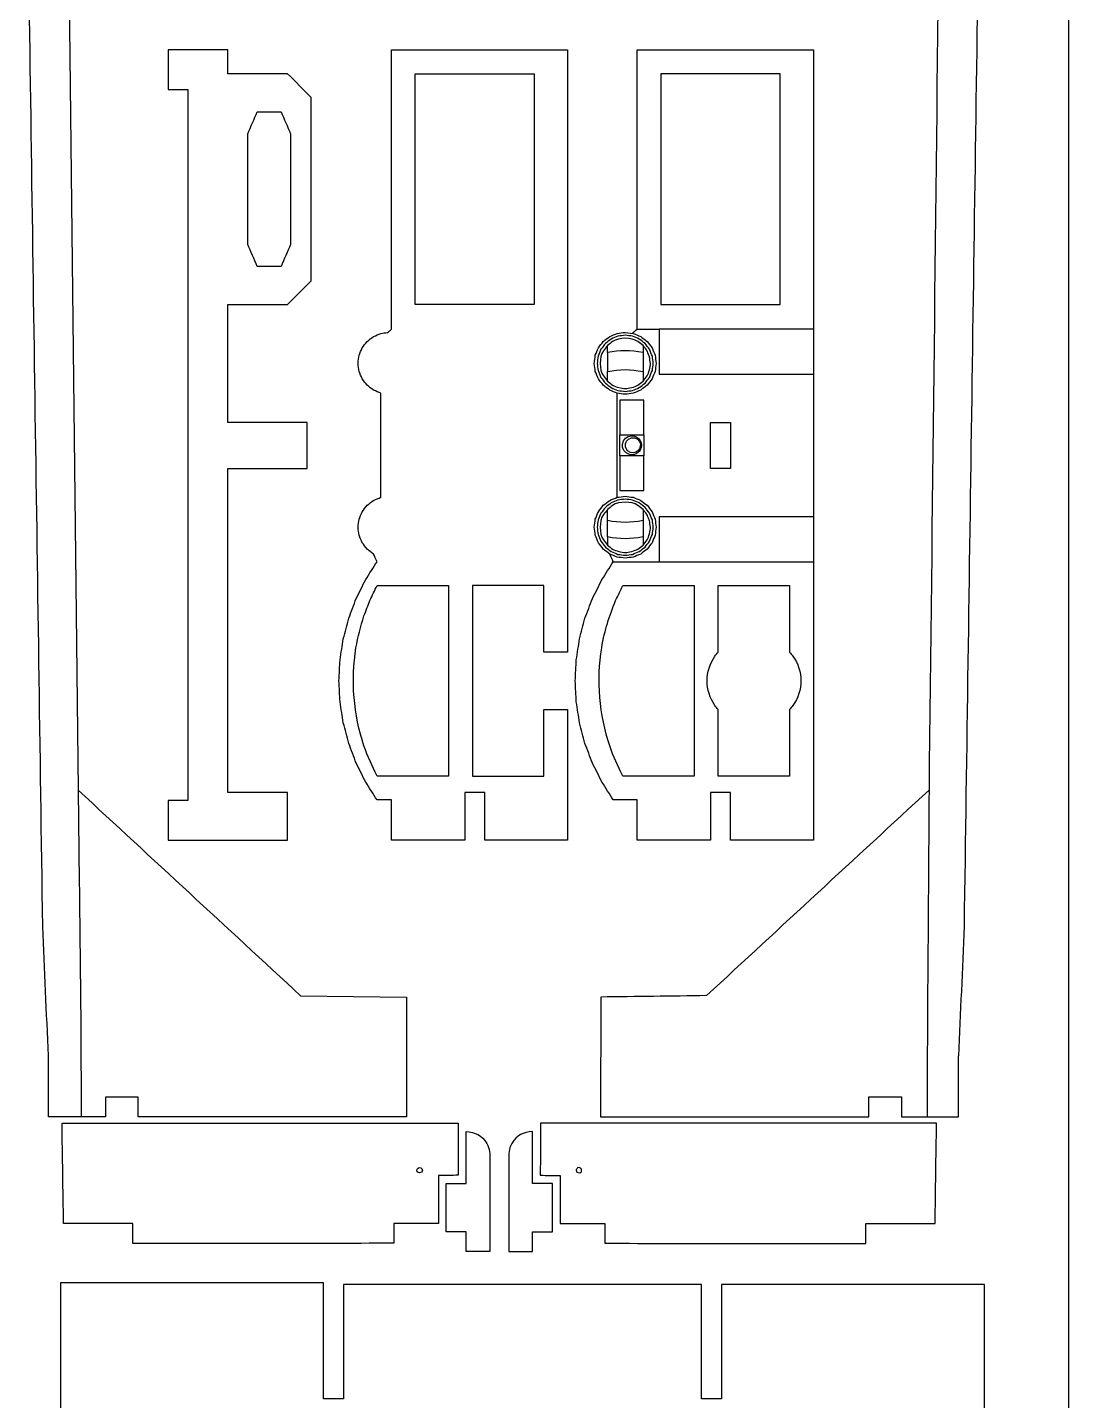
# Model space of a CAD drawing. Extents: x 1449 to 2334, y 110 to 990.
# Drawn here: x 1895.8 to 2029.5, y 260.4 to 436.8 of the extents above; entities that cross this region are included whole.
import ezdxf

# ---------------------------------------------------------------- set-up
doc = ezdxf.new("R2010")
doc.units = 0
doc.layers.get('0').update_dxf_attribs({"linetype": 'CONTINUOUS'})

msp = doc.modelspace()

# ---------------------------------------------------------------- linework, layer by layer
at = {"color": 175}
msp.add_line((2029.477645, 539.85946), (2029.477645, 119.85946), dxfattribs=at)
at = {"color": 3}
for p, q in [((1901.041045, 445.98526), (1902.259145, 338.84226)), ((1996.705045, 433.91866), (1996.705045, 332.40026)), ((1972.535245, 397.63346), (1973.564645, 397.49796)), ((1930.837245, 312.43236), (1944.427545, 312.25396)), ((1944.427545, 312.25396), (1944.452745, 296.85536)), ((1969.386345, 312.26166), (1969.358645, 296.86296)), ((1905.775645, 296.85536), (1898.451845, 296.85536)), ((1948.545745, 289.35476), (1948.554145, 283.18076)), ((1964.176745, 289.35476), (1964.168345, 283.18076))]:
    msp.add_line(p, q, dxfattribs=at)
at = {"color": 1}
for p, q in [((1974.823945, 395.94476), (1974.823945, 391.36746)), ((1970.246545, 371.37246), (1970.246545, 374.89566)), ((1974.823945, 374.89566), (1974.823945, 370.31836))]:
    msp.add_line(p, q, dxfattribs=at)
at = {"color": 3}
for points in [[(1897.715345, 321.33666), (1897.061845, 366.59946), (1896.408445, 411.86216), (1895.754845, 457.12496)], [(2016.098845, 321.34476), (2016.751945, 366.60766), (2017.404945, 411.87066), (2018.058045, 457.13356)], [(2012.771945, 445.99376), (2012.366245, 410.27926), (2011.960645, 374.56496), (2011.554945, 338.85046)], [(1921.496545, 433.91916), (1918.937445, 433.91916), (1916.378345, 433.91916), (1913.819345, 433.91916)], [(1913.819345, 433.91916), (1913.819345, 432.21946), (1913.819345, 430.51976), (1913.819345, 428.82006)], [(1921.496545, 430.85966), (1921.496545, 431.87946), (1921.496545, 432.89936), (1921.496545, 433.91916)], [(1942.498545, 398.03436), (1942.498545, 409.99596), (1942.498545, 421.95756), (1942.498545, 433.91916)], [(1942.498545, 433.91916), (1950.045245, 433.91916), (1957.591845, 433.91916), (1965.138445, 433.91916)], [(1965.138445, 433.91916), (1965.138445, 408.12876), (1965.138445, 382.33846), (1965.138445, 356.54816)], [(1974.064945, 398.03386), (1974.064945, 409.99546), (1974.064945, 421.95706), (1974.064945, 433.91866)], [(1974.064945, 433.91866), (1981.611645, 433.91866), (1989.158345, 433.91866), (1996.705045, 433.91866)], [(1929.145145, 430.85966), (1926.595645, 430.85966), (1924.046045, 430.85966), (1921.496545, 430.85966)], [(1932.204645, 427.80026), (1931.184745, 428.82006), (1930.164945, 429.83986), (1929.145145, 430.85966)], [(1945.558045, 430.85966), (1950.657045, 430.85966), (1955.756145, 430.85966), (1960.855245, 430.85966)], [(1945.558045, 401.20336), (1945.558045, 411.08886), (1945.558045, 420.97426), (1945.558045, 430.85966)], [(1960.855245, 430.85966), (1960.855245, 420.97426), (1960.855245, 411.08886), (1960.855245, 401.20336)], [(1992.421745, 430.85916), (1987.322645, 430.85916), (1982.223545, 430.85916), (1977.124445, 430.85916)], [(1977.124445, 430.85916), (1977.124445, 420.97376), (1977.124445, 411.08836), (1977.124445, 401.20286)], [(1992.421745, 401.20286), (1992.421745, 411.08836), (1992.421745, 420.97376), (1992.421745, 430.85916)], [(1913.819345, 428.82006), (1914.669145, 428.82006), (1915.518945, 428.82006), (1916.368845, 428.82006)], [(1916.368845, 428.82006), (1916.368845, 398.37996), (1916.368845, 367.93996), (1916.368845, 337.49986)], [(1932.204645, 404.26286), (1932.204645, 412.10866), (1932.204645, 419.95446), (1932.204645, 427.80026)], [(1929.145145, 401.20336), (1930.164945, 402.22326), (1931.184745, 403.24306), (1932.204645, 404.26286)], [(1921.496545, 386.04136), (1921.496545, 391.09536), (1921.496545, 396.14936), (1921.496545, 401.20336)], [(1921.496545, 401.20336), (1924.046045, 401.20336), (1926.595645, 401.20336), (1929.145145, 401.20336)], [(1960.855245, 401.20336), (1955.756145, 401.20336), (1950.657045, 401.20336), (1945.558045, 401.20336)], [(1977.124445, 401.20286), (1982.223545, 401.20286), (1987.322645, 401.20286), (1992.421745, 401.20286)], [(1939.380145, 396.46906), (1939.654745, 396.67976), (1939.929245, 396.89036), (1940.203945, 397.10106)], [(1940.203945, 397.10106), (1940.523645, 397.23346), (1940.843445, 397.36606), (1941.163145, 397.49846)], [(1941.163145, 397.49846), (1941.441545, 397.53506), (1941.720045, 397.57176), (1941.998445, 397.60836)], [(1941.998445, 397.60836), (1942.165145, 397.75036), (1942.331845, 397.89236), (1942.498545, 398.03436)], [(1969.722945, 396.46856), (1969.997445, 396.67926), (1970.272045, 396.88986), (1970.546545, 397.10056)], [(1970.546545, 397.10056), (1970.866345, 397.23296), (1971.186145, 397.36556), (1971.505845, 397.49796)], [(1971.505845, 397.49796), (1971.848945, 397.54316), (1972.192145, 397.58826), (1972.535245, 397.63346)], [(1973.453145, 397.51256), (1973.657045, 397.68636), (1973.861045, 397.86016), (1974.064945, 398.03386)], [(1973.564645, 397.49796), (1973.884345, 397.36556), (1974.204145, 397.23296), (1974.523945, 397.10056)], [(1974.523945, 397.10056), (1974.798545, 396.88986), (1975.073045, 396.67926), (1975.347645, 396.46856)], [(1938.350745, 394.68606), (1938.483145, 395.00576), (1938.615645, 395.32556), (1938.748145, 395.64526)], [(1938.748145, 395.64526), (1938.958845, 395.91986), (1939.169445, 396.19446), (1939.380145, 396.46906)], [(1968.693545, 394.68556), (1968.825945, 395.00526), (1968.958345, 395.32506), (1969.090845, 395.64476)], [(1969.090845, 395.64476), (1969.301545, 395.91936), (1969.512245, 396.19396), (1969.722945, 396.46856)], [(1975.347645, 396.46856), (1975.558345, 396.19396), (1975.768945, 395.91936), (1975.979645, 395.64476)], [(1975.979645, 395.64476), (1976.112145, 395.32506), (1976.244645, 395.00526), (1976.377045, 394.68556)], [(1938.215245, 393.65666), (1938.260445, 393.99976), (1938.305545, 394.34286), (1938.350745, 394.68606)], [(1938.350745, 392.62726), (1938.305545, 392.97036), (1938.260445, 393.31346), (1938.215245, 393.65666)], [(1968.557945, 393.65616), (1968.603145, 393.99926), (1968.648345, 394.34236), (1968.693545, 394.68556)], [(1968.693545, 392.62676), (1968.648345, 392.96986), (1968.603145, 393.31296), (1968.557945, 393.65616)], [(1976.377045, 394.68556), (1976.422245, 394.34236), (1976.467345, 393.99926), (1976.512545, 393.65616)], [(1976.512545, 393.65616), (1976.467345, 393.31296), (1976.422245, 392.96986), (1976.377045, 392.62676)], [(1938.748145, 391.66796), (1938.615645, 391.98766), (1938.483145, 392.30746), (1938.350745, 392.62726)], [(1939.380145, 390.84426), (1939.169445, 391.11886), (1938.958845, 391.39336), (1938.748145, 391.66796)], [(1969.090845, 391.66746), (1968.958345, 391.98716), (1968.825945, 392.30696), (1968.693545, 392.62676)], [(1969.722945, 390.84376), (1969.512245, 391.11836), (1969.301545, 391.39286), (1969.090845, 391.66746)], [(1975.979645, 391.66746), (1975.768945, 391.39286), (1975.558345, 391.11836), (1975.347645, 390.84376)], [(1976.377045, 392.62676), (1976.244645, 392.30696), (1976.112145, 391.98716), (1975.979645, 391.66746)], [(1940.203945, 390.21216), (1939.929245, 390.42286), (1939.654745, 390.63346), (1939.380145, 390.84426)], [(1941.163145, 389.81486), (1940.843445, 389.94726), (1940.523645, 390.07976), (1940.203945, 390.21216)], [(1941.163145, 376.44936), (1941.163145, 380.90446), (1941.163145, 385.35966), (1941.163145, 389.81486)], [(1970.546545, 390.21166), (1970.272045, 390.42236), (1969.997445, 390.63296), (1969.722945, 390.84376)], [(1971.505845, 389.81436), (1971.186145, 389.94676), (1970.866345, 390.07926), (1970.546545, 390.21166)], [(1971.505845, 376.44886), (1971.505845, 380.90396), (1971.505845, 385.35916), (1971.505845, 389.81436)], [(1972.535245, 389.67886), (1972.192145, 389.72396), (1971.848945, 389.76916), (1971.505845, 389.81436)], [(1973.564645, 389.81436), (1973.221545, 389.76916), (1972.878345, 389.72396), (1972.535245, 389.67886)], [(1974.523945, 390.21166), (1974.204145, 390.07926), (1973.884345, 389.94676), (1973.564645, 389.81436)], [(1975.347645, 390.84376), (1975.073045, 390.63296), (1974.798545, 390.42236), (1974.523945, 390.21166)], [(1931.694745, 386.04136), (1928.295245, 386.04136), (1924.895945, 386.04136), (1921.496545, 386.04136)], [(1931.694745, 380.16716), (1931.694745, 382.12526), (1931.694745, 384.08326), (1931.694745, 386.04136)], [(1921.496545, 338.51966), (1921.496545, 352.40216), (1921.496545, 366.28466), (1921.496545, 380.16716)], [(1921.496545, 380.16716), (1924.895945, 380.16716), (1928.295245, 380.16716), (1931.694745, 380.16716)], [(1939.380145, 375.41996), (1939.654745, 375.63066), (1939.929245, 375.84126), (1940.203945, 376.05196)], [(1940.203945, 376.05196), (1940.523645, 376.18436), (1940.843445, 376.31686), (1941.163145, 376.44936)], [(1969.722945, 375.41946), (1969.997445, 375.63016), (1970.272045, 375.84076), (1970.546545, 376.05146)], [(1970.546545, 376.05146), (1970.866345, 376.18386), (1971.186145, 376.31636), (1971.505845, 376.44886)], [(1938.350745, 373.63686), (1938.483145, 373.95666), (1938.615645, 374.27646), (1938.748145, 374.59616)], [(1938.748145, 374.59616), (1938.958845, 374.87076), (1939.169445, 375.14526), (1939.380145, 375.41996)], [(1968.693545, 373.63636), (1968.825945, 373.95616), (1968.958345, 374.27596), (1969.090845, 374.59566)], [(1969.090845, 374.59566), (1969.301545, 374.87026), (1969.512245, 375.14476), (1969.722945, 375.41946)], [(1938.215245, 372.60746), (1938.260445, 372.95066), (1938.305545, 373.29376), (1938.350745, 373.63686)], [(1938.350745, 371.57806), (1938.305545, 371.92126), (1938.260445, 372.26436), (1938.215245, 372.60746)], [(1968.557945, 372.60696), (1968.603145, 372.95016), (1968.648345, 373.29326), (1968.693545, 373.63636)], [(1968.693545, 371.57756), (1968.648345, 371.92076), (1968.603145, 372.26386), (1968.557945, 372.60696)], [(1938.748145, 370.61886), (1938.615645, 370.93856), (1938.483145, 371.25836), (1938.350745, 371.57806)], [(1939.380145, 369.79516), (1939.169445, 370.06976), (1938.958845, 370.34436), (1938.748145, 370.61886)], [(1969.090845, 370.61836), (1968.958345, 370.93806), (1968.825945, 371.25786), (1968.693545, 371.57756)], [(1969.722945, 369.79466), (1969.512245, 370.06926), (1969.301545, 370.34386), (1969.090845, 370.61836)], [(1940.203945, 369.16306), (1939.929245, 369.37376), (1939.654745, 369.58446), (1939.380145, 369.79516)], [(1940.662845, 368.17406), (1940.509845, 368.50376), (1940.356845, 368.83336), (1940.203945, 369.16306)], [(1970.546545, 369.16256), (1970.272045, 369.37326), (1969.997445, 369.58396), (1969.722945, 369.79466)], [(1971.005545, 368.17356), (1970.852545, 368.50326), (1970.699545, 368.83286), (1970.546545, 369.16256)], [(1939.200645, 365.88166), (1939.688045, 366.64576), (1940.175445, 367.40996), (1940.662845, 368.17406)], [(1969.543345, 365.88116), (1970.030745, 366.64526), (1970.518145, 367.40946), (1971.005545, 368.17356)], [(1937.982445, 363.45096), (1938.388545, 364.26116), (1938.794545, 365.07136), (1939.200645, 365.88166)], [(1939.741045, 363.20216), (1940.048345, 363.83966), (1940.355545, 364.47716), (1940.662845, 365.11466)], [(1940.662845, 365.11466), (1943.722245, 365.11466), (1946.781745, 365.11466), (1949.841245, 365.11466)], [(1949.841245, 365.11466), (1949.841245, 356.95606), (1949.841245, 348.79746), (1949.841245, 340.63886)], [(1962.079045, 365.11466), (1959.019545, 365.11466), (1955.960145, 365.11466), (1952.900645, 365.11466)], [(1952.900645, 365.11466), (1952.900645, 356.95606), (1952.900645, 348.79746), (1952.900645, 340.63886)], [(1962.079045, 356.54816), (1962.079045, 359.40366), (1962.079045, 362.25906), (1962.079045, 365.11466)], [(1968.325145, 363.45046), (1968.731245, 364.26066), (1969.137245, 365.07086), (1969.543345, 365.88116)], [(1971.307545, 363.20166), (1971.614745, 363.83916), (1971.922145, 364.47666), (1972.229345, 365.11416)], [(1972.229345, 365.11416), (1975.288845, 365.11416), (1978.348245, 365.11416), (1981.407745, 365.11416)], [(1981.407745, 365.11416), (1981.407745, 356.95556), (1981.407745, 348.79696), (1981.407745, 340.63836)], [(1984.467145, 356.54766), (1984.467145, 359.40316), (1984.467145, 362.25856), (1984.467145, 365.11416)], [(1984.467145, 365.11416), (1987.526645, 365.11416), (1990.586145, 365.11416), (1993.645545, 365.11416)], [(1993.645545, 365.11416), (1993.645545, 362.25856), (1993.645545, 359.40316), (1993.645545, 356.54766)], [(1937.021345, 360.90746), (1937.341645, 361.75526), (1937.662145, 362.60316), (1937.982445, 363.45096)], [(1967.364045, 360.90696), (1967.684345, 361.75476), (1968.004845, 362.60266), (1968.325145, 363.45046)], [(1938.978345, 361.22086), (1939.232645, 361.88126), (1939.486845, 362.54176), (1939.741045, 363.20216)], [(1969.515945, 357.10456), (1969.926345, 359.59456), (1970.460245, 361.00046), (1971.307545, 363.20166)], [(1936.327245, 358.27856), (1936.558645, 359.15476), (1936.790045, 360.03116), (1937.021345, 360.90746)], [(1937.949445, 357.10506), (1938.194145, 358.59096), (1938.561045, 359.80036), (1938.978345, 361.22086)], [(1966.670045, 358.27806), (1966.901345, 359.15426), (1967.132645, 360.03066), (1967.364045, 360.90696)], [(1935.907945, 355.59216), (1936.047745, 356.48756), (1936.187545, 357.38306), (1936.327245, 358.27856)], [(1966.250645, 355.59166), (1966.390445, 356.48706), (1966.530245, 357.38256), (1966.670045, 358.27806)], [(1938.978345, 344.53266), (1937.641245, 348.47926), (1937.272045, 352.99346), (1937.949445, 357.10506)], [(1965.138445, 356.54816), (1964.118645, 356.54816), (1963.098845, 356.54816), (1962.079045, 356.54816)], [(1970.544845, 344.53216), (1969.207945, 348.47906), (1968.838245, 352.99276), (1969.515945, 357.10456)], [(1984.046945, 356.02466), (1984.187045, 356.19896), (1984.327045, 356.37336), (1984.467145, 356.54766)], [(1993.645545, 356.54766), (1993.790045, 356.37526), (1993.934545, 356.20286), (1994.078945, 356.03046)], [(1935.767645, 352.87676), (1935.814345, 353.78186), (1935.861245, 354.68696), (1935.907945, 355.59216)], [(1966.110345, 352.87626), (1966.157045, 353.78136), (1966.203945, 354.68646), (1966.250645, 355.59166)], [(1984.046945, 349.72776), (1982.725545, 351.59646), (1982.725645, 354.15606), (1984.046945, 356.02466)], [(1994.078945, 356.03046), (1995.445945, 354.17146), (1995.445945, 351.58106), (1994.078945, 349.72196)], [(1935.907945, 350.16136), (1935.861245, 351.06646), (1935.814345, 351.97166), (1935.767645, 352.87676)], [(1966.250645, 350.16086), (1966.203945, 351.06596), (1966.157045, 351.97116), (1966.110345, 352.87626)], [(1936.327245, 347.47496), (1936.187545, 348.37036), (1936.047745, 349.26596), (1935.907945, 350.16136)], [(1962.079045, 340.63886), (1962.079045, 343.49436), (1962.079045, 346.34986), (1962.079045, 349.20536)], [(1962.079045, 349.20536), (1963.098845, 349.20536), (1964.118645, 349.20536), (1965.138445, 349.20536)], [(1965.138445, 349.20536), (1965.138445, 343.60386), (1965.138445, 338.00226), (1965.138445, 332.40076)], [(1966.670045, 347.47446), (1966.530245, 348.36986), (1966.390445, 349.26546), (1966.250645, 350.16086)], [(1984.467145, 349.20486), (1984.327045, 349.37916), (1984.187045, 349.55346), (1984.046945, 349.72776)], [(1984.467145, 340.63836), (1984.467145, 343.49386), (1984.467145, 346.34936), (1984.467145, 349.20486)], [(1994.078945, 349.72196), (1993.934545, 349.54966), (1993.790045, 349.37726), (1993.645545, 349.20486)], [(1993.645545, 349.20486), (1993.645545, 346.34936), (1993.645545, 343.49386), (1993.645545, 340.63836)], [(1937.021345, 344.84606), (1936.790045, 345.72236), (1936.558645, 346.59866), (1936.327245, 347.47496)], [(1967.364045, 344.84556), (1967.132645, 345.72186), (1966.901345, 346.59816), (1966.670045, 347.47446)], [(1937.982445, 342.30266), (1937.662145, 343.15046), (1937.341645, 343.99826), (1937.021345, 344.84606)], [(1940.662845, 340.63886), (1940.019545, 341.97346), (1939.461845, 343.10546), (1938.978345, 344.53266)], [(1968.325145, 342.30216), (1968.004845, 343.14996), (1967.684345, 343.99776), (1967.364045, 344.84556)], [(1972.229345, 340.63836), (1971.585945, 341.97336), (1971.028545, 343.10416), (1970.544845, 344.53216)], [(1939.200645, 339.87176), (1938.794545, 340.68206), (1938.388545, 341.49236), (1937.982445, 342.30266)], [(1969.543345, 339.87126), (1969.137245, 340.68156), (1968.731245, 341.49186), (1968.325145, 342.30216)], [(1949.841245, 340.63886), (1946.781745, 340.63886), (1943.722245, 340.63886), (1940.662845, 340.63886)], [(1952.900645, 340.63886), (1955.960145, 340.63886), (1959.019545, 340.63886), (1962.079045, 340.63886)], [(1981.407745, 340.63836), (1978.348245, 340.63836), (1975.288845, 340.63836), (1972.229345, 340.63836)], [(1993.645545, 340.63836), (1990.586145, 340.63836), (1987.526645, 340.63836), (1984.467145, 340.63836)], [(1902.259145, 338.84226), (1911.785145, 330.03896), (1921.311245, 321.23576), (1930.837245, 312.43236)], [(1940.662845, 337.57936), (1940.175445, 338.34346), (1939.688045, 339.10766), (1939.200645, 339.87176)], [(1971.005545, 337.57886), (1970.518145, 338.34296), (1970.030745, 339.10716), (1969.543345, 339.87126)], [(2011.554945, 338.85046), (2002.028945, 330.04706), (1992.502845, 321.24366), (1982.976745, 312.44016)], [(1916.368845, 337.49986), (1915.518945, 337.49986), (1914.669145, 337.49986), (1913.819345, 337.49986)], [(1913.819345, 337.49986), (1913.819345, 335.80016), (1913.819345, 334.10046), (1913.819345, 332.40076)], [(1929.145145, 338.51966), (1926.595645, 338.51966), (1924.046045, 338.51966), (1921.496545, 338.51966)], [(1929.145145, 332.40076), (1929.145145, 334.44036), (1929.145145, 336.48006), (1929.145145, 338.51966)], [(1942.498545, 337.57936), (1941.886645, 337.57936), (1941.274745, 337.57936), (1940.662845, 337.57936)], [(1942.498545, 332.40076), (1942.498545, 334.12696), (1942.498545, 335.85316), (1942.498545, 337.57936)], [(1954.481345, 338.51966), (1953.631445, 338.51966), (1952.781745, 338.51966), (1951.931845, 338.51966)], [(1951.931845, 338.51966), (1951.931845, 336.48006), (1951.931845, 334.44036), (1951.931845, 332.40076)], [(1954.481345, 332.40076), (1954.481345, 334.44036), (1954.481345, 336.48006), (1954.481345, 338.51966)], [(1974.064945, 337.57886), (1973.045145, 337.57886), (1972.025345, 337.57886), (1971.005545, 337.57886)], [(1974.064945, 332.40026), (1974.064945, 334.12646), (1974.064945, 335.85266), (1974.064945, 337.57886)], [(1986.047845, 338.51916), (1985.198045, 338.51916), (1984.348245, 338.51916), (1983.498345, 338.51916)], [(1983.498345, 338.51916), (1983.498345, 336.47956), (1983.498345, 334.43986), (1983.498345, 332.40026)], [(1986.047845, 332.40026), (1986.047845, 334.43986), (1986.047845, 336.47956), (1986.047845, 338.51916)], [(1913.819345, 332.40076), (1918.927845, 332.40076), (1924.036545, 332.40076), (1929.145145, 332.40076)], [(1951.931845, 332.40076), (1948.787445, 332.40076), (1945.642945, 332.40076), (1942.498545, 332.40076)], [(1965.138445, 332.40076), (1961.586145, 332.40076), (1958.033745, 332.40076), (1954.481345, 332.40076)], [(1983.498345, 332.40026), (1980.353945, 332.40026), (1977.209445, 332.40026), (1974.064945, 332.40026)], [(1996.705045, 332.40026), (1993.152645, 332.40026), (1989.600245, 332.40026), (1986.047845, 332.40026)], [(1898.451845, 304.69606), (1898.206345, 310.24286), (1897.960945, 315.78976), (1897.715345, 321.33666)], [(2015.402445, 304.70436), (2015.634545, 310.25116), (2015.866745, 315.79796), (2016.098845, 321.34476)], [(1982.976745, 312.44016), (1978.446645, 312.38076), (1973.916545, 312.32116), (1969.386345, 312.26166)], [(1898.451845, 296.85536), (1898.451845, 299.46886), (1898.451845, 302.08256), (1898.451845, 304.69606)], [(2015.359845, 296.86356), (2015.359845, 299.47716), (2015.359745, 302.09066), (2015.359745, 304.70436)], [(2015.359745, 304.70436), (2015.373945, 304.70436), (2015.388245, 304.70436), (2015.402445, 304.70436)], [(1909.966945, 299.40486), (1908.569845, 299.40486), (1907.172845, 299.40486), (1905.775645, 299.40486)], [(1905.775645, 299.40486), (1905.775645, 298.55506), (1905.775645, 297.70526), (1905.775645, 296.85536)], [(1909.966945, 296.85536), (1909.966945, 297.70526), (1909.966945, 298.55506), (1909.966945, 299.40486)], [(2003.841145, 299.42636), (2005.239145, 299.42636), (2006.637045, 299.42646), (2008.035145, 299.42646)], [(2003.841245, 296.87686), (2003.841245, 297.72666), (2003.841145, 298.57656), (2003.841145, 299.42636)], [(2008.035145, 299.42646), (2008.035145, 298.57656), (2008.035145, 297.72676), (2008.035145, 296.87686)], [(1944.452745, 296.85536), (1932.957445, 296.85536), (1921.462245, 296.85536), (1909.966945, 296.85536)], [(1969.358645, 296.86296), (1980.852845, 296.86756), (1992.347045, 296.87226), (2003.841245, 296.87686)], [(2008.035145, 296.87686), (2009.125245, 296.87236), (2010.215445, 296.86796), (2011.305545, 296.86346)], [(2011.305545, 296.86346), (2012.657045, 296.86346), (2014.008445, 296.86356), (2015.359845, 296.86356)], [(1900.197745, 296.06266), (1917.154745, 296.06756), (1934.111845, 296.07236), (1951.068845, 296.07726)], [(1900.388045, 283.16976), (1900.324545, 287.46746), (1900.261245, 291.76506), (1900.197745, 296.06266)], [(1951.068845, 296.07726), (1951.077645, 293.83976), (1951.086445, 291.60226), (1951.095245, 289.36476)], [(1952.095545, 288.29826), (1952.095545, 290.53166), (1952.095545, 292.76496), (1952.095545, 294.99836)], [(1952.095545, 294.99836), (1953.225445, 294.92466), (1954.159345, 294.48256), (1954.745045, 293.46856)], [(1960.626945, 294.99836), (1959.497045, 294.92466), (1958.563145, 294.48256), (1957.977445, 293.46856)], [(1960.626945, 288.29826), (1960.626945, 290.53166), (1960.626945, 292.76496), (1960.626945, 294.99836)], [(1961.653645, 296.07726), (1961.644845, 293.83976), (1961.636045, 291.60226), (1961.627245, 289.36476)], [(2012.524745, 296.06266), (1995.567745, 296.06756), (1978.610645, 296.07236), (1961.653645, 296.07726)], [(2012.334445, 283.16976), (2012.397945, 287.46746), (2012.461245, 291.76506), (2012.524745, 296.06266)], [(1954.745045, 293.46856), (1955.193145, 292.69286), (1955.127345, 292.13866), (1955.154945, 291.29446)], [(1957.977445, 293.46856), (1957.529345, 292.69286), (1957.595145, 292.13866), (1957.567545, 291.29446)], [(1955.154945, 291.29446), (1955.154945, 287.38426), (1955.154945, 283.47426), (1955.154945, 279.56406)], [(1957.567545, 291.29446), (1957.567545, 287.38426), (1957.567545, 283.47426), (1957.567545, 279.56406)], [(1951.095245, 289.36476), (1950.245345, 289.36146), (1949.395545, 289.35806), (1948.545745, 289.35476)], [(1961.627245, 289.36476), (1962.477145, 289.36146), (1963.326945, 289.35806), (1964.176745, 289.35476)], [(1949.545945, 282.11486), (1949.545945, 284.17606), (1949.545945, 286.23706), (1949.545945, 288.29826)], [(1949.545945, 288.29826), (1950.395845, 288.29826), (1951.245645, 288.29826), (1952.095545, 288.29826)], [(1963.176545, 288.29826), (1962.326645, 288.29826), (1961.476845, 288.29826), (1960.626945, 288.29826)], [(1963.176545, 282.11486), (1963.176545, 284.17606), (1963.176545, 286.23706), (1963.176545, 288.29826)], [(1909.271045, 283.16946), (1906.309945, 283.16956), (1903.349045, 283.16966), (1900.388045, 283.16976)], [(1909.271545, 280.61976), (1909.271345, 281.46966), (1909.271145, 282.31966), (1909.271045, 283.16946)], [(1948.554145, 283.18076), (1946.636745, 283.18026), (1944.719345, 283.17976), (1942.801945, 283.17916)], [(1942.801945, 283.17916), (1942.802145, 282.32926), (1942.802345, 281.47946), (1942.802545, 280.62956)], [(1964.168345, 283.18076), (1966.085745, 283.18026), (1968.003145, 283.17976), (1969.920545, 283.17916)], [(1969.920545, 283.17916), (1969.920345, 282.32926), (1969.920145, 281.47946), (1969.919945, 280.62956)], [(2003.450945, 280.61976), (2003.451145, 281.46966), (2003.451345, 282.31966), (2003.451445, 283.16946)], [(2003.451445, 283.16946), (2006.412545, 283.16956), (2009.373445, 283.16966), (2012.334445, 283.16976)], [(1942.802545, 280.62956), (1931.625545, 280.62626), (1920.448545, 280.62306), (1909.271545, 280.61976)], [(1952.095545, 282.11486), (1951.245645, 282.11486), (1950.395845, 282.11486), (1949.545945, 282.11486)], [(1952.095545, 279.56406), (1952.095545, 280.41436), (1952.095545, 281.26466), (1952.095545, 282.11486)], [(1960.626945, 279.56406), (1960.626945, 280.41436), (1960.626945, 281.26466), (1960.626945, 282.11486)], [(1960.626945, 282.11486), (1961.476845, 282.11486), (1962.326645, 282.11486), (1963.176545, 282.11486)], [(1969.919945, 280.62956), (1981.096945, 280.62626), (1992.273945, 280.62306), (2003.450945, 280.61976)], [(1955.154945, 279.56406), (1954.135145, 279.56406), (1953.115345, 279.56406), (1952.095545, 279.56406)], [(1957.567545, 279.56406), (1958.587345, 279.56406), (1959.607145, 279.56406), (1960.626945, 279.56406)], [(1933.798045, 275.56406), (1922.530445, 275.56406), (1911.262645, 275.56396), (1899.995045, 275.56396)], [(1899.995045, 275.56396), (1899.995045, 270.20156), (1899.995045, 264.83906), (1899.995045, 259.47666)], [(1933.798145, 260.63546), (1933.798145, 265.61166), (1933.798045, 270.58786), (1933.798045, 275.56406)], [(1982.348245, 275.36016), (1967.015145, 275.36016), (1951.682045, 275.36006), (1936.348945, 275.36006)], [(1936.348945, 275.36006), (1936.348945, 270.45186), (1936.349045, 265.54366), (1936.349045, 260.63546)], [(1982.348345, 260.63556), (1982.348345, 265.54376), (1982.348245, 270.45196), (1982.348245, 275.36016)], [(2018.702145, 275.36026), (2007.434445, 275.36026), (1996.166745, 275.36026), (1984.899145, 275.36026)], [(1984.899145, 275.36026), (1984.899145, 270.45206), (1984.899245, 265.54376), (1984.899245, 260.63556)], [(2018.702245, 259.47686), (2018.702245, 264.77126), (2018.702145, 270.06576), (2018.702145, 275.36026)], [(1936.349045, 260.63546), (1935.498745, 260.63546), (1934.648445, 260.63546), (1933.798145, 260.63546)], [(1984.899245, 260.63556), (1984.048845, 260.63556), (1983.198645, 260.63556), (1982.348345, 260.63556)]]:
    msp.add_open_spline(points, degree=3, dxfattribs=at)
at = {"color": 250}
for points in [[(1924.046045, 423.12656), (1924.454045, 424.07246), (1924.861945, 425.01856), (1925.269845, 425.96456)], [(1925.269845, 425.96456), (1926.289745, 425.96456), (1927.309545, 425.96456), (1928.329345, 425.96456)], [(1928.329345, 425.96456), (1928.737245, 425.01856), (1929.145145, 424.07246), (1929.553145, 423.12656)], [(1924.046045, 408.93656), (1924.046045, 413.66656), (1924.046045, 418.39646), (1924.046045, 423.12656)], [(1929.553145, 423.12656), (1929.553145, 418.39646), (1929.553145, 413.66656), (1929.553145, 408.93656)], [(1925.269845, 406.09856), (1924.861945, 407.04456), (1924.454045, 407.99056), (1924.046045, 408.93656)], [(1929.553145, 408.93656), (1929.145145, 407.99056), (1928.737245, 407.04456), (1928.329345, 406.09856)], [(1928.329345, 406.09856), (1927.309545, 406.09856), (1926.289745, 406.09856), (1925.269845, 406.09856)], [(1983.498345, 380.16666), (1983.498345, 382.12476), (1983.498345, 384.08276), (1983.498345, 386.04086)], [(1983.498345, 386.04086), (1984.348245, 386.04086), (1985.198045, 386.04086), (1986.047845, 386.04086)], [(1986.047845, 386.04086), (1986.047845, 384.08276), (1986.047845, 382.12476), (1986.047845, 380.16666)], [(1986.047845, 380.16666), (1985.198045, 380.16666), (1984.348245, 380.16666), (1983.498345, 380.16666)]]:
    msp.add_open_spline(points, degree=3, dxfattribs=at)
at = {"color": 1}
for points in [[(1971.601645, 397.14026), (1971.311645, 397.02016), (1971.021745, 396.89996), (1970.731845, 396.77986)], [(1974.153645, 396.45926), (1973.325845, 397.01246), (1971.744745, 397.01236), (1970.916945, 396.45926)], [(1972.535245, 397.26306), (1972.224045, 397.22216), (1971.912845, 397.18116), (1971.601645, 397.14026)], [(1973.468845, 397.14026), (1973.157645, 397.18116), (1972.846445, 397.22216), (1972.535245, 397.26306)], [(1974.338745, 396.77986), (1974.048745, 396.89996), (1973.758845, 397.02016), (1973.468845, 397.14026)], [(1974.064945, 398.03386), (1975.003245, 398.03386), (1975.941445, 398.03386), (1976.879745, 398.03386)], [(1996.705045, 398.03386), (1990.096645, 398.03386), (1983.488145, 398.03386), (1976.879745, 398.03386)], [(1976.879745, 398.03386), (1976.879745, 396.11666), (1976.879745, 394.19936), (1976.879745, 392.28216)], [(1969.411545, 395.45966), (1969.291345, 395.16966), (1969.171345, 394.87966), (1969.051245, 394.58966)], [(1969.732245, 395.27446), (1969.179045, 394.44656), (1969.179045, 392.86576), (1969.732245, 392.03776)], [(1969.984745, 396.20666), (1969.793645, 395.95766), (1969.602645, 395.70866), (1969.411545, 395.45966)], [(1970.246545, 395.94476), (1970.075045, 395.72136), (1969.903745, 395.49786), (1969.732245, 395.27446)], [(1970.731845, 396.77986), (1970.482745, 396.58876), (1970.233745, 396.39776), (1969.984745, 396.20666)], [(1970.916945, 396.45926), (1970.693445, 396.28776), (1970.470045, 396.11626), (1970.246545, 395.94476)], [(1970.246545, 395.03466), (1970.246545, 395.33796), (1970.246545, 395.64146), (1970.246545, 395.94476)], [(1974.823945, 395.03466), (1973.165345, 395.36276), (1971.905145, 395.36276), (1970.246545, 395.03466)], [(1974.823945, 395.94476), (1974.600445, 396.11626), (1974.377145, 396.28776), (1974.153645, 396.45926)], [(1975.085745, 396.20666), (1974.836745, 396.39776), (1974.587845, 396.58876), (1974.338745, 396.77986)], [(1975.661645, 394.49376), (1975.263645, 395.45516), (1975.457145, 395.11956), (1974.823945, 395.94476)], [(1975.658945, 395.45966), (1975.467845, 395.70866), (1975.276845, 395.95766), (1975.085745, 396.20666)], [(1976.019345, 394.58966), (1975.899245, 394.87966), (1975.779145, 395.16966), (1975.658945, 395.45966)], [(1969.051245, 394.58966), (1969.010245, 394.27846), (1968.969245, 393.96736), (1968.928245, 393.65616)], [(1968.928245, 393.65616), (1968.969245, 393.34486), (1969.010245, 393.03376), (1969.051245, 392.72256)], [(1970.246545, 395.03466), (1970.246545, 394.22446), (1970.246545, 393.41436), (1970.246545, 392.60416)], [(1975.338345, 392.03776), (1975.577745, 392.45256), (1975.771945, 393.17726), (1975.771945, 393.65616)], [(1975.771945, 393.65616), (1975.735145, 393.93536), (1975.698445, 394.21456), (1975.661645, 394.49376)], [(1976.142245, 393.65616), (1976.101245, 393.96736), (1976.060345, 394.27846), (1976.019345, 394.58966)], [(1976.019345, 392.72256), (1976.060345, 393.03376), (1976.101245, 393.34486), (1976.142245, 393.65616)], [(1969.051245, 392.72256), (1969.171345, 392.43256), (1969.291345, 392.14256), (1969.411545, 391.85256)], [(1969.411545, 391.85256), (1969.602645, 391.60356), (1969.793645, 391.35466), (1969.984745, 391.10556)], [(1969.732245, 392.03776), (1969.903745, 391.81436), (1970.075045, 391.59086), (1970.246545, 391.36746)], [(1970.246545, 392.60416), (1971.904645, 392.93216), (1973.165845, 392.93216), (1974.823945, 392.60416)], [(1970.246545, 391.36746), (1970.246545, 391.77966), (1970.246545, 392.19196), (1970.246545, 392.60416)], [(1974.823945, 391.36746), (1974.995345, 391.59086), (1975.166845, 391.81436), (1975.338345, 392.03776)], [(1975.085745, 391.10556), (1975.276845, 391.35466), (1975.467845, 391.60356), (1975.658945, 391.85256)], [(1975.658945, 391.85256), (1975.779145, 392.14256), (1975.899245, 392.43256), (1976.019345, 392.72256)], [(1976.879745, 392.28216), (1983.488145, 392.28216), (1990.096645, 392.28216), (1996.705045, 392.28216)], [(1969.984745, 391.10556), (1970.233745, 390.91446), (1970.482745, 390.72346), (1970.731845, 390.53236)], [(1970.246545, 391.36746), (1970.470045, 391.19596), (1970.693445, 391.02446), (1970.916945, 390.85306)], [(1970.731845, 390.53236), (1971.021745, 390.41226), (1971.311645, 390.29216), (1971.601645, 390.17196)], [(1970.916945, 390.85306), (1971.331645, 390.61356), (1972.056345, 390.41936), (1972.535245, 390.41936)], [(1971.601645, 390.17196), (1971.912845, 390.13106), (1972.224045, 390.09006), (1972.535245, 390.04916)], [(1972.535245, 390.41936), (1972.998945, 390.41936), (1973.752545, 390.62266), (1974.153645, 390.85306)], [(1972.535245, 390.04916), (1972.846445, 390.09006), (1973.157645, 390.13106), (1973.468845, 390.17196)], [(1973.468845, 390.17196), (1973.758845, 390.29216), (1974.048745, 390.41226), (1974.338745, 390.53236)], [(1974.153645, 390.85306), (1974.377145, 391.02446), (1974.600445, 391.19596), (1974.823945, 391.36746)], [(1974.338745, 390.53236), (1974.587845, 390.72346), (1974.836745, 390.91446), (1975.085745, 391.10556)], [(1974.921645, 388.94296), (1973.901845, 388.94296), (1972.881945, 388.94296), (1971.862145, 388.94296)], [(1971.862145, 388.94296), (1971.862145, 387.45456), (1971.862145, 385.96616), (1971.862145, 384.47776)], [(1974.921645, 384.47776), (1974.921645, 385.96616), (1974.921645, 387.45456), (1974.921645, 388.94296)], [(1972.821945, 382.43926), (1971.829345, 383.73286), (1973.714645, 384.74236), (1974.362145, 383.62106)], [(1971.862145, 381.78536), (1971.862145, 382.68276), (1971.862145, 383.58036), (1971.862145, 384.47776)], [(1971.862145, 384.47776), (1972.881945, 384.47776), (1973.901845, 384.47776), (1974.921645, 384.47776)], [(1974.921645, 384.47776), (1974.921645, 383.58036), (1974.921645, 382.68276), (1974.921645, 381.78536)], [(1973.075145, 381.94946), (1971.715345, 382.31406), (1971.984245, 384.35536), (1973.391945, 384.35536)], [(1974.362145, 383.62106), (1974.837445, 382.79806), (1973.895345, 381.61556), (1972.821945, 382.43926)], [(1973.391945, 384.35536), (1974.318145, 384.35536), (1974.914745, 383.32186), (1974.451745, 382.51966)], [(1971.862145, 381.78536), (1971.862145, 380.29696), (1971.862145, 378.80856), (1971.862145, 377.32016)], [(1974.921645, 381.78536), (1973.901845, 381.78536), (1972.881945, 381.78536), (1971.862145, 381.78536)], [(1974.257245, 382.26616), (1973.911945, 382.00146), (1973.560845, 381.81916), (1973.075145, 381.94946)], [(1974.451745, 382.51966), (1974.386945, 382.43516), (1974.322045, 382.35066), (1974.257245, 382.26616)], [(1974.921645, 377.32016), (1974.921645, 378.80856), (1974.921645, 380.29696), (1974.921645, 381.78536)], [(1970.731845, 375.73076), (1970.482745, 375.53966), (1970.233745, 375.34866), (1969.984745, 375.15756)], [(1971.601645, 376.09116), (1971.311645, 375.97096), (1971.021745, 375.85086), (1970.731845, 375.73076)], [(1974.153645, 375.41006), (1973.325845, 375.96336), (1971.744745, 375.96326), (1970.916945, 375.41006)], [(1971.505845, 376.44886), (1971.848945, 376.49406), (1972.192145, 376.53916), (1972.535245, 376.58436)], [(1972.535245, 376.21396), (1972.224045, 376.17306), (1971.912845, 376.13206), (1971.601645, 376.09116)], [(1971.862145, 377.32016), (1972.881945, 377.32016), (1973.901845, 377.32016), (1974.921645, 377.32016)], [(1972.535245, 376.58436), (1972.878345, 376.53916), (1973.221545, 376.49406), (1973.564645, 376.44886)], [(1973.468845, 376.09116), (1973.157645, 376.13206), (1972.846445, 376.17306), (1972.535245, 376.21396)], [(1974.338745, 375.73076), (1974.048745, 375.85086), (1973.758845, 375.97096), (1973.468845, 376.09116)], [(1973.564645, 376.44886), (1973.884345, 376.31636), (1974.204145, 376.18386), (1974.523945, 376.05146)], [(1975.085745, 375.15756), (1974.836745, 375.34866), (1974.587845, 375.53966), (1974.338745, 375.73076)], [(1974.523945, 376.05146), (1974.798545, 375.84076), (1975.073045, 375.63016), (1975.347645, 375.41946)], [(1969.411545, 374.41056), (1969.291345, 374.12056), (1969.171345, 373.83056), (1969.051245, 373.54056)], [(1969.732245, 374.22546), (1969.179045, 373.39746), (1969.178945, 371.81656), (1969.732245, 370.98866)], [(1969.984745, 375.15756), (1969.793645, 374.90856), (1969.602645, 374.65956), (1969.411545, 374.41056)], [(1970.246545, 374.89566), (1970.075045, 374.67226), (1969.903745, 374.44886), (1969.732245, 374.22546)], [(1970.916945, 375.41006), (1970.693445, 375.23866), (1970.470045, 375.06716), (1970.246545, 374.89566)], [(1974.823945, 374.89566), (1974.600445, 375.06716), (1974.377145, 375.23866), (1974.153645, 375.41006)], [(1975.661645, 373.44476), (1975.263545, 374.40656), (1975.457345, 374.07026), (1974.823945, 374.89566)], [(1975.658945, 374.41056), (1975.467845, 374.65956), (1975.276845, 374.90856), (1975.085745, 375.15756)], [(1975.347645, 375.41946), (1975.558345, 375.14476), (1975.768945, 374.87026), (1975.979645, 374.59566)], [(1976.019345, 373.54056), (1975.899245, 373.83056), (1975.779145, 374.12056), (1975.658945, 374.41056)], [(1975.979645, 374.59566), (1976.112145, 374.27596), (1976.244645, 373.95616), (1976.377045, 373.63636)], [(1996.705045, 373.92526), (1990.096645, 373.92526), (1983.488145, 373.92526), (1976.879745, 373.92526)], [(1976.879745, 373.92526), (1976.879745, 372.00806), (1976.879745, 370.09086), (1976.879745, 368.17356)], [(1969.051245, 373.54056), (1969.010245, 373.22936), (1968.969245, 372.91826), (1968.928245, 372.60696)], [(1968.928245, 372.60696), (1968.969245, 372.29576), (1969.010245, 371.98466), (1969.051245, 371.67346)], [(1970.246545, 373.50916), (1971.904945, 373.18096), (1973.165545, 373.18096), (1974.823945, 373.50916)], [(1975.338345, 370.98866), (1975.577745, 371.40346), (1975.771945, 372.12816), (1975.771945, 372.60696)], [(1975.771945, 372.60696), (1975.735145, 372.88626), (1975.698445, 373.16556), (1975.661645, 373.44476)], [(1976.142245, 372.60696), (1976.101245, 372.91826), (1976.060345, 373.22936), (1976.019345, 373.54056)], [(1976.019345, 371.67346), (1976.060345, 371.98466), (1976.101245, 372.29576), (1976.142245, 372.60696)], [(1976.377045, 373.63636), (1976.422245, 373.29326), (1976.467345, 372.95016), (1976.512545, 372.60696)], [(1976.512545, 372.60696), (1976.467345, 372.26386), (1976.422245, 371.92076), (1976.377045, 371.57756)], [(1969.051245, 371.67346), (1969.171345, 371.38346), (1969.291345, 371.09356), (1969.411545, 370.80356)], [(1969.411545, 370.80356), (1969.602645, 370.55456), (1969.793645, 370.30546), (1969.984745, 370.05646)], [(1969.732245, 370.98866), (1969.903745, 370.76526), (1970.075045, 370.54176), (1970.246545, 370.31836)], [(1974.823945, 371.37246), (1973.165345, 371.04436), (1971.905145, 371.04436), (1970.246545, 371.37246)], [(1970.246545, 371.37246), (1970.246545, 371.02116), (1970.246545, 370.66966), (1970.246545, 370.31836)], [(1974.823945, 370.31836), (1974.995345, 370.54176), (1975.166845, 370.76526), (1975.338345, 370.98866)], [(1975.085745, 370.05646), (1975.276845, 370.30546), (1975.467845, 370.55456), (1975.658945, 370.80356)], [(1975.979645, 370.61836), (1975.768945, 370.34386), (1975.558345, 370.06926), (1975.347645, 369.79466)], [(1975.658945, 370.80356), (1975.779145, 371.09356), (1975.899245, 371.38346), (1976.019345, 371.67346)], [(1976.377045, 371.57756), (1976.244645, 371.25786), (1976.112145, 370.93806), (1975.979645, 370.61836)], [(1969.984745, 370.05646), (1970.233745, 369.86536), (1970.482745, 369.67436), (1970.731845, 369.48326)], [(1970.246545, 370.31836), (1970.470045, 370.14686), (1970.693445, 369.97546), (1970.916945, 369.80396)], [(1971.505845, 368.76526), (1971.186145, 368.89776), (1970.866345, 369.03016), (1970.546545, 369.16256)], [(1970.731845, 369.48326), (1971.021745, 369.36316), (1971.311645, 369.24306), (1971.601645, 369.12296)], [(1970.916945, 369.80396), (1971.331545, 369.56466), (1972.056545, 369.37026), (1972.535245, 369.37026)], [(1972.535245, 368.62966), (1972.192145, 368.67486), (1971.848945, 368.72006), (1971.505845, 368.76526)], [(1971.601645, 369.12296), (1971.912845, 369.08206), (1972.224045, 369.04096), (1972.535245, 369.00006)], [(1972.535245, 369.37026), (1972.998745, 369.37026), (1973.752745, 369.57376), (1974.153645, 369.80396)], [(1972.535245, 369.00006), (1972.846445, 369.04096), (1973.157645, 369.08206), (1973.468845, 369.12296)], [(1973.564645, 368.76526), (1973.221545, 368.72006), (1972.878345, 368.67486), (1972.535245, 368.62966)], [(1973.468845, 369.12296), (1973.758845, 369.24306), (1974.048745, 369.36316), (1974.338745, 369.48326)], [(1974.523945, 369.16256), (1974.204145, 369.03016), (1973.884345, 368.89776), (1973.564645, 368.76526)], [(1974.153645, 369.80396), (1974.377145, 369.97546), (1974.600445, 370.14686), (1974.823945, 370.31836)], [(1974.338745, 369.48326), (1974.587845, 369.67436), (1974.836745, 369.86536), (1975.085745, 370.05646)], [(1975.347645, 369.79466), (1975.073045, 369.58396), (1974.798545, 369.37326), (1974.523945, 369.16256)], [(1971.005545, 368.17356), (1972.963645, 368.17356), (1974.921645, 368.17356), (1976.879745, 368.17356)], [(1976.879745, 368.17356), (1983.488145, 368.17356), (1990.096645, 368.17356), (1996.705045, 368.17356)], [(1902.259145, 338.84226), (1902.418145, 324.84706), (1902.647245, 310.85166), (1902.647245, 296.85536)], [(2011.554945, 338.85046), (2011.482945, 324.87916), (2011.342645, 312.44116), (2011.305545, 296.86346)], [(1946.392545, 289.77666), (1945.547545, 289.35146), (1945.655845, 290.58946), (1946.298845, 290.32446)], [(1946.298845, 290.32446), (1946.419945, 290.27456), (1946.481045, 290.01636), (1946.481045, 290.01626)], [(1946.481045, 290.01626), (1946.451545, 289.93636), (1946.421945, 289.85656), (1946.392545, 289.77666)], [(1966.423645, 290.32446), (1966.302545, 290.27456), (1966.241445, 290.01636), (1966.241445, 290.01626)], [(1966.241445, 290.01626), (1966.270945, 289.93636), (1966.300545, 289.85656), (1966.329945, 289.77666)], [(1966.329945, 289.77666), (1967.174945, 289.35146), (1967.066645, 290.58946), (1966.423645, 290.32446)]]:
    msp.add_open_spline(points, degree=3, dxfattribs=at)

doc.saveas('drawing.dxf')
